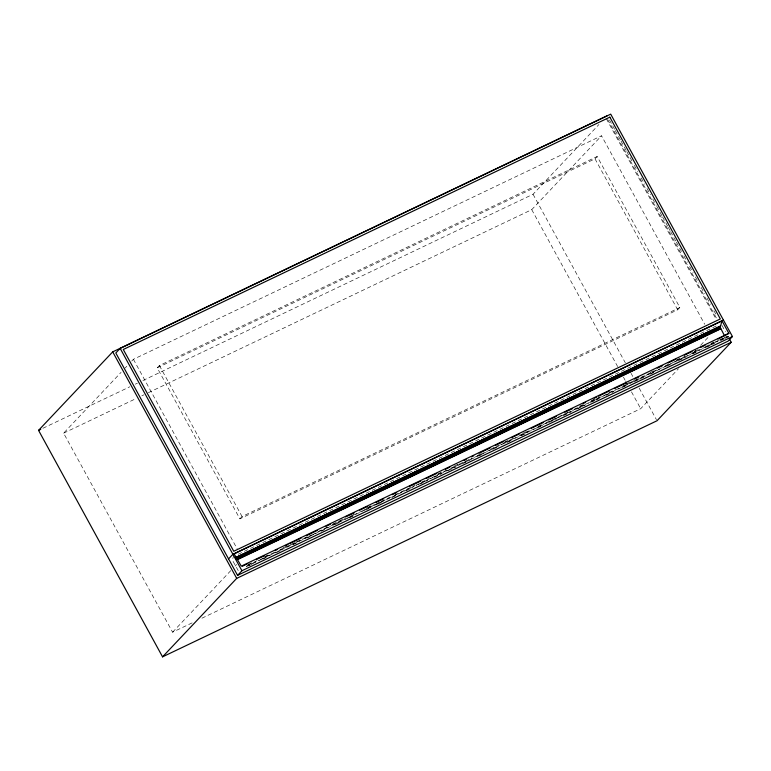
<?xml version="1.0" encoding="UTF-8"?>
<svg xmlns="http://www.w3.org/2000/svg" width="771" height="771" viewBox="0 0 771 771"><rect width="100%" height="100%" fill="white"/><g stroke="black" fill="none" stroke-linecap="round" stroke-linejoin="round"><path stroke-width="0.58" stroke-dasharray="3.85 2.89" d="M728.479 337.197L728.518 336.368L718.745 341.033M233.844 554.86L232.678 559.081L232.89 561.066L238.943 571.918M192.133 622.872L172.588 632.21L63.617 433.167L121.095 372.335M125.201 367.989L126.839 366.254M131.764 361.04L133.412 359.296L601.525 135.783L704.733 324.292M157.217 367.844L159.395 365.541L597.178 156.503L679.849 307.504L677.67 309.807L239.887 518.844L157.217 367.844L595 158.816L597.178 156.503M142.886 380.537L533.04 194.253L598.951 124.488M148.331 392.718L531.73 209.654L601.525 135.783M239.887 518.844L242.065 516.531L679.849 307.504M172.588 632.21L230.886 570.511M234.991 566.165L236.63 564.42M201.915 618.207L640.701 408.697L678.47 368.721M693.254 353.079L695.712 350.468M700.637 345.254L708.848 336.561M42.897 428.281L129.836 386.763M135.272 384.17L137.45 383.139M63.617 433.167L136.38 398.424M141.816 395.831L143.984 394.791M238.306 554.224L717.984 325.189M248.252 564.401L251.51 562.84M264.54 556.623L269.975 554.031M283.005 547.805L286.263 546.253M332.956 523.952L338.382 521.36M339.471 520.839L344.897 518.247M367.7 507.366L373.135 504.774M438.285 473.654L441.542 472.103M454.572 465.877L457.829 464.325M504.533 442.034L509.959 439.441M522.989 433.215L526.246 431.664M579.455 406.25L582.712 404.698M591.405 400.554L594.663 398.993M626.148 383.958L629.406 382.406M650.04 372.547L655.466 369.955M676.1 360.105L681.535 357.513M694.565 351.287L697.822 349.735M710.852 343.509L714.11 341.958M248.407 564.825L257.1 560.671M264.694 557.048L274.466 552.373M279.902 549.781L286.417 546.678M287.506 546.157L290.763 544.596M291.843 544.085L295.1 542.524M296.189 542.003L302.704 538.9M303.793 538.38L311.388 534.746M317.903 531.633L327.685 526.969M332.022 524.897L345.051 518.671M350.487 516.078L353.744 514.527M366.774 508.301L375.458 504.157M376.547 503.636L379.804 502.085M380.893 501.564L389.577 497.42M395.003 494.828L414.557 485.489M421.072 482.376L428.666 478.752M437.359 474.599L446.043 470.455M451.478 467.862L457.993 464.749M459.073 464.229L472.103 458.013M477.538 455.42L482.964 452.828M490.568 449.194L499.251 445.05M503.598 442.968L513.37 438.304M519.885 435.191L530.747 430.006M538.351 426.382L541.608 424.821M545.945 422.749L551.381 420.156M552.46 419.636L569.836 411.348M574.183 409.266L586.124 403.57M590.47 401.489L600.243 396.824M608.926 392.68L615.451 389.567M623.045 385.934L629.56 382.83M630.649 382.31L633.907 380.749M634.996 380.238L645.847 375.053M646.936 374.533L656.709 369.868M665.402 365.714L670.828 363.122M676.254 360.529L684.947 356.385M692.541 352.752L699.066 349.639M705.581 346.536L714.264 342.382M715.353 341.861L718.611 340.31M719.69 339.789L722.947 338.238M724.036 337.717L727.294 336.166M246.334 566.261L259.364 560.035M260.453 559.524L311.484 535.151M312.573 534.631L346.237 518.555M347.326 518.045L362.524 510.778M363.613 510.267L414.653 485.894M415.733 485.373L430.941 478.116M432.02 477.596L499.348 445.455M500.437 444.934L602.508 396.188M603.597 395.677L670.924 363.526M672.013 363.006L689.38 354.708M690.469 354.197L727.39 336.561M246.373 566.579L261.581 559.322M262.67 558.802L313.701 534.438M314.79 533.918L348.453 517.842M349.542 517.322L416.87 485.181M417.949 484.66L433.157 477.403M434.237 476.883L501.564 444.732M502.653 444.212L520.03 435.923M521.109 435.403L588.437 403.252M589.526 402.732L604.724 395.475M605.813 394.954L649.249 374.214M650.338 373.694L691.597 353.995M692.686 353.475L717.666 341.553M248.561 565.962L253.987 563.37M262.68 559.226L268.106 556.633M276.789 552.479L282.225 549.887M293.076 544.702L296.343 543.15M307.195 537.965L310.453 536.414M321.314 531.219L326.74 528.627M335.433 524.482L340.859 521.89M349.552 517.746L354.978 515.153M365.84 509.968L369.097 508.407M377.78 504.263L383.216 501.67M391.899 497.517L397.325 494.924M406.018 490.78L411.444 488.188M420.137 484.043L427.732 480.41M434.246 477.297L441.85 473.673M448.365 470.561L455.969 466.927M462.484 463.814L470.088 460.191M478.772 456.037L484.198 453.444M492.891 449.3L498.317 446.708M507.01 442.564L512.436 439.971M521.119 435.817L526.554 433.225M537.406 428.04L542.842 425.447M549.357 422.335L556.961 418.711M563.476 415.598L571.07 411.965M577.585 408.861L585.189 405.228M591.704 402.115L594.961 400.563M596.05 400.043L599.308 398.491M605.823 395.378L613.427 391.745M622.11 387.601L627.546 385.008M634.061 381.896L643.833 377.231M650.348 374.118L655.774 371.526M666.636 366.341L672.061 363.748M678.576 360.635L686.18 357.002M692.695 353.899L698.121 351.306M706.814 347.152L714.418 343.529M720.933 340.416L724.191 338.855M725.27 338.344L728.528 336.782M609.504 119.977L614.689 129.461M615.268 130.511L620.462 139.994M621.031 141.045L626.225 150.528M626.804 151.579L631.998 161.062M634.302 165.273L637.762 171.596M641.221 177.918L644.681 184.24M646.985 188.452L650.454 194.774M652.758 198.985L656.217 205.308M656.796 206.358L661.981 215.841M662.559 216.892L667.753 226.375M668.332 227.426L670.057 230.587M670.635 231.647L675.83 241.121M676.408 242.181L681.593 251.664M683.906 255.876L687.366 262.198M689.669 266.409L693.129 272.732M695.432 276.943L698.902 283.265M701.205 287.477L704.665 293.799M706.968 298.011L710.428 304.333M713.898 310.655L716.201 314.867M721.964 325.401L725.424 331.723M607.673 119.457L716.991 319.136M606.343 118.763L716.182 319.387M595 158.816L677.67 309.807M533.04 194.253L625.32 362.804M631.083 373.337L632.818 376.499M639.159 388.083L656.458 419.694M531.73 209.654L617.638 366.572M623.402 377.106L625.136 380.267M625.705 381.317L627.44 384.478M631.478 391.851L640.701 408.697M159.395 365.541L242.065 516.531M133.412 359.296L237.189 548.865"/><path stroke-width="1.16" d="M724.441 335.645L720.259 327.434L721.955 320.765L728.855 333.351L718.042 339.115M729.462 339.095L731.197 342.257L657.037 420.744L162.556 656.853L38.55 430.353L112.711 351.865L607.191 115.766M120.17 348.367L115.814 352.983L237.564 575.359L728.084 341.139L732.45 336.522L610.709 114.147L120.17 348.367L241.921 570.742L237.564 575.359M228.544 558.888L232.9 554.272L723.439 320.052M162.556 656.853L236.707 578.366L731.197 342.257M38.55 430.353L40.728 429.322M721.695 321.035L234.124 553.848L241.275 566.165L728.855 333.351M235.974 557.346L720.287 326.085M235.936 557.529L720.249 326.278M235.897 557.886L720.22 326.634M235.907 558.32L720.22 327.068M235.945 558.686L720.259 327.434M237.102 558.541L720.336 327.81M237.237 558.994L720.461 328.263M237.372 559.351L720.596 328.619M237.507 559.601L720.731 328.86M242.422 566.222L247.848 563.63M256.531 559.476L264.135 555.852M274.996 550.667L277.165 549.627M285.858 545.482L288.026 544.442M290.195 543.401L301.056 538.216M306.482 535.623L317.344 530.438M326.037 526.294L330.374 524.222M345.581 516.956L354.265 512.811M359.7 510.219L367.295 506.586M375.988 502.441L383.582 498.808M392.275 494.664L396.622 492.592M409.652 486.366L420.503 481.181M425.939 478.589L436.8 473.404M445.484 469.26L449.83 467.187M463.94 460.441L466.118 459.41M471.544 456.817L473.712 455.777M479.148 453.184L490.009 447.999M495.435 445.407L503.039 441.773M511.722 437.629L519.326 433.996M531.267 428.3L543.218 422.595M548.644 420.002L556.248 416.369M564.931 412.225L572.535 408.591M583.396 403.406L585.565 402.375M594.248 398.221L596.426 397.181M598.595 396.149L609.456 390.964M614.882 388.372L625.744 383.187M634.427 379.033L638.773 376.961M657.239 368.152L662.665 365.56M668.091 362.968L675.695 359.334M684.388 355.19L691.982 351.557M700.675 347.413L705.012 345.331M241.921 570.742L732.45 336.522M112.711 351.865L236.707 578.366M609.851 117.153L123.283 349.485L233.758 551.265L720.326 318.943L609.851 117.153"/></g></svg>
